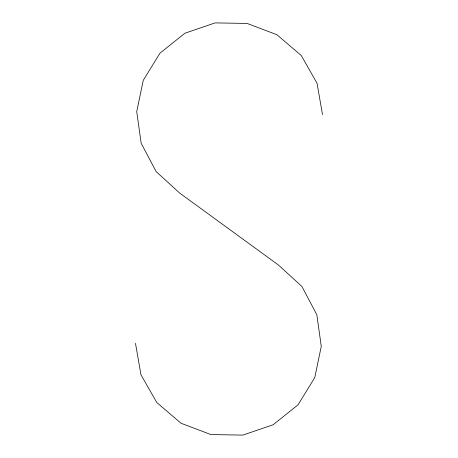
<?xml version="1.0" encoding="UTF-8"?>
<svg xmlns="http://www.w3.org/2000/svg" width="458" height="458" viewBox="0 0 458 458"><rect width="100%" height="100%" fill="white"/><g stroke="black" fill="none" stroke-linecap="round" stroke-linejoin="round"><path stroke-width="0.69" d="M322.524 114.695L317.033 83.23L301.215 55.481L276.941 34.728L247.068 23.421L215.134 22.9L184.906 33.222L159.962 53.168L143.239 80.379L136.724 111.649L141.178 143.274L156.081 171.527L179.668 193.064L278.332 264.936L301.919 286.473L316.822 314.726L321.276 346.351L314.76 377.621L298.038 404.832L273.094 424.778L242.866 435.1L210.932 434.579L181.059 423.272L156.785 402.519L140.967 374.77L135.476 343.305"/></g></svg>
